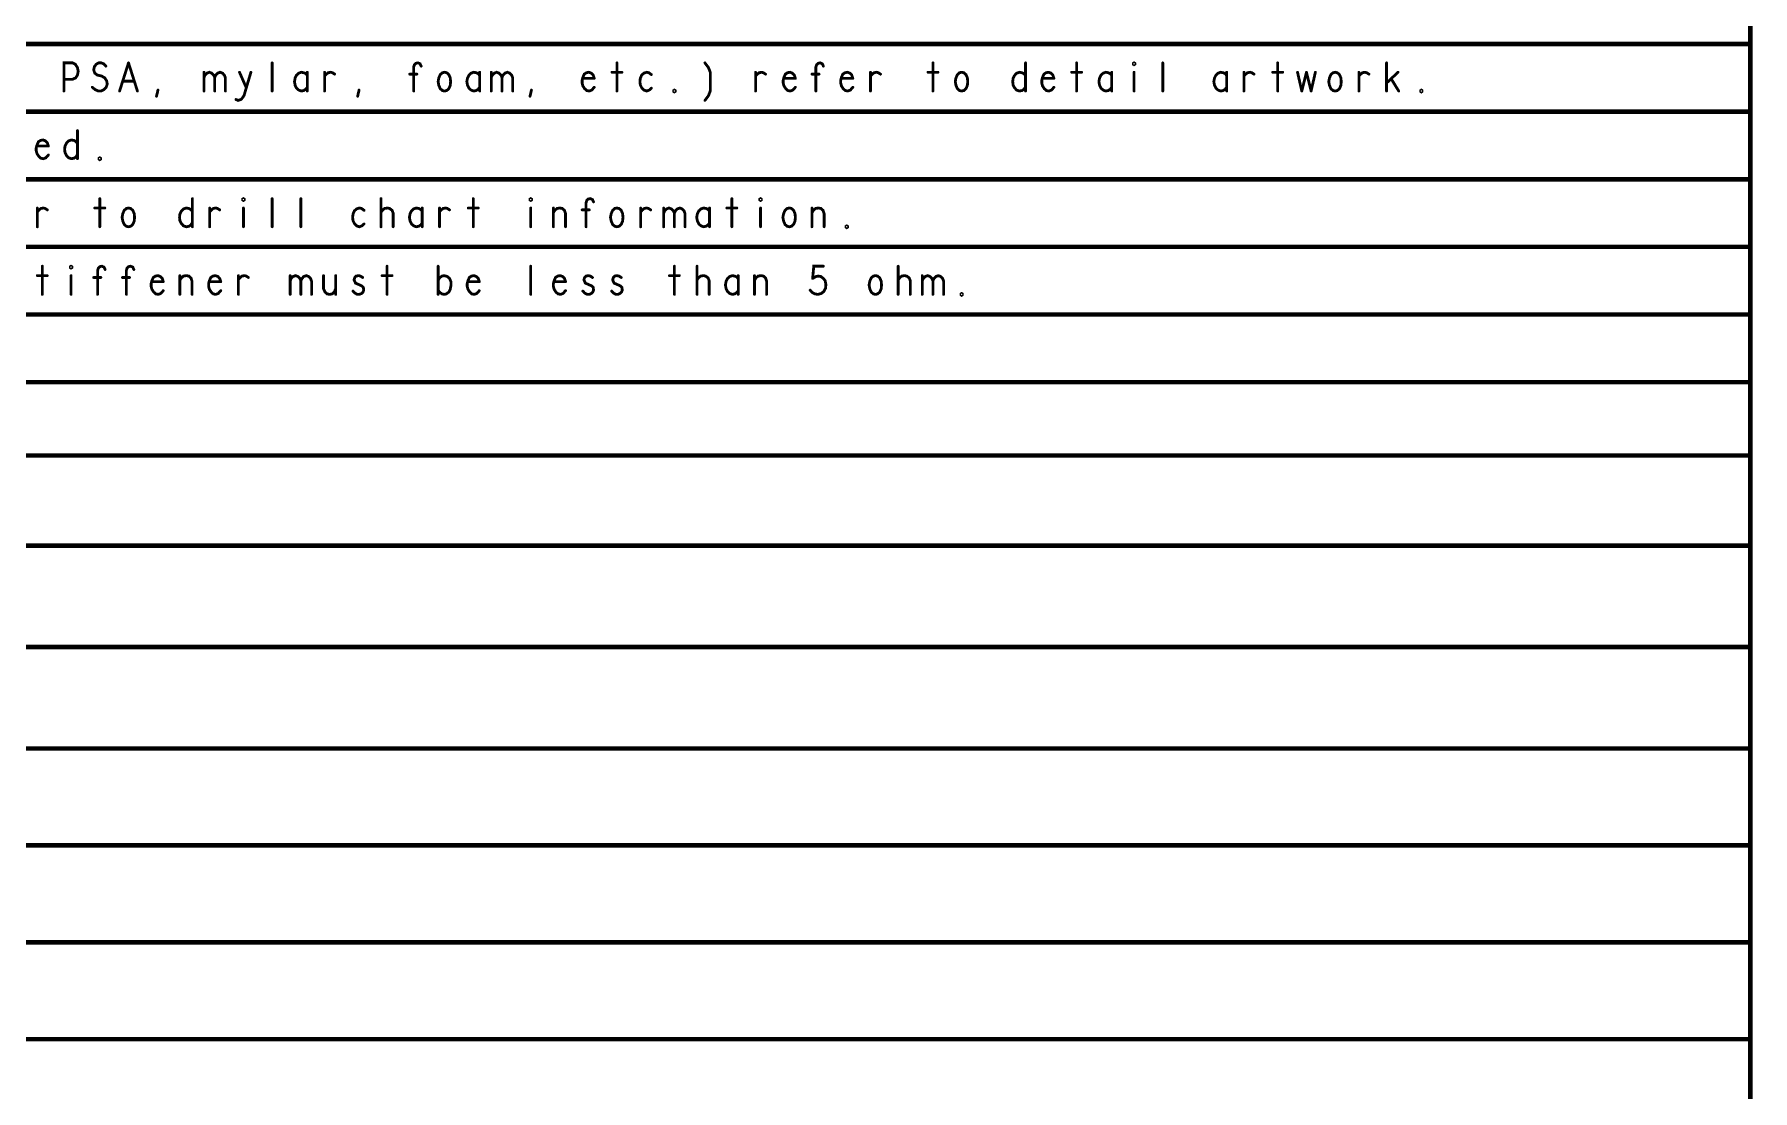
# Model space of a CAD drawing. Header units: millimetres. Extents: x 3362 to 3827, y -139 to 191.
# Drawn here: x 3442.3 to 3519.7, y -40.2 to 7.4 of the extents above; entities that cross this region are included whole.
import ezdxf

# ---------------------------------------------------------------- set-up
doc = ezdxf.new("R2010")
doc.units = ezdxf.units.MM
doc.header["$LTSCALE"] = 23.1
doc.layers.get('0').update_dxf_attribs({"linetype": 'CONTINUOUS'})

# ---------------------------------------------------------------- blocks, each defined once
blk = doc.blocks.new('PAD_R1')
at = {"const_width": 0.5}
blk.add_lwpolyline([(0.25, 0, 1), (-0.25, 0, 1)], format="xyb", close=True, dxfattribs=at)

msp = doc.modelspace()

# ---------------------------------------------------------------- linework, layer by layer
for points, const_width in [([(3393.105, 54.869), (3393.105, -98.436), (3519.633, -98.436), (3519.633, 54.869)], 0.203), ([(3393.124, 6.98), (3519.633, 6.98)], 0.203), ([(3443.594, 4.861), (3443.594, 6.131), (3443.98, 6.131), (3444.108, 6.068), (3444.205, 5.92), (3444.237, 5.75), (3444.205, 5.581), (3444.124, 5.454), (3443.98, 5.39), (3443.594, 5.39)], 0.127), ([(3444.873, 5.031), (3445.002, 4.925), (3445.146, 4.861), (3445.275, 4.861), (3445.404, 4.925), (3445.5, 5.031), (3445.549, 5.179), (3445.516, 5.327), (3445.436, 5.454), (3445.291, 5.539), (3445.098, 5.581), (3444.985, 5.666), (3444.937, 5.814), (3444.969, 5.962), (3445.05, 6.068), (3445.162, 6.131), (3445.275, 6.131), (3445.388, 6.089), (3445.484, 5.983)], 0.127), ([(3446.104, 4.861), (3446.506, 6.131)], 0.127), ([(3446.506, 6.131), (3446.908, 4.861)], 0.127), ([(3449.91, 5.475), (3449.958, 5.581), (3450.039, 5.666), (3450.151, 5.708), (3450.264, 5.666), (3450.344, 5.581), (3450.392, 5.475), (3450.392, 4.861)], 0.127), ([(3449.91, 4.861), (3449.91, 5.708)], 0.127), ([(3450.392, 5.475), (3450.441, 5.581), (3450.521, 5.666), (3450.634, 5.708), (3450.746, 5.666), (3450.827, 5.581), (3450.875, 5.454), (3450.875, 4.861)], 0.127), ([(3451.35, 4.48), (3451.446, 4.438), (3451.575, 4.48), (3451.655, 4.565), (3451.72, 4.671), (3451.817, 5.009), (3452.026, 5.708)], 0.127), ([(3451.511, 5.708), (3451.817, 5.009)], 0.127), ([(3452.983, 4.861), (3452.983, 6.131)], 0.127), ([(3454.568, 5.56), (3454.504, 5.644), (3454.407, 5.687), (3454.295, 5.708), (3454.182, 5.666), (3454.085, 5.581), (3454.021, 5.454), (3453.989, 5.285), (3454.021, 5.115), (3454.085, 4.988), (3454.182, 4.904), (3454.295, 4.861), (3454.407, 4.882), (3454.504, 4.946), (3454.568, 5.031)], 0.127), ([(3454.568, 4.861), (3454.568, 5.708)], 0.127), ([(3455.349, 5.539), (3455.429, 5.623), (3455.51, 5.687), (3455.622, 5.708), (3455.703, 5.687), (3455.799, 5.623)], 0.127), ([(3455.349, 4.861), (3455.349, 5.708)], 0.127), ([(3459.508, 5.623), (3459.187, 5.623)], 0.127), ([(3459.364, 4.861), (3459.364, 5.941), (3459.396, 6.047), (3459.46, 6.11), (3459.557, 6.131), (3459.653, 6.089), (3459.701, 5.983)], 0.127), ([(3462.34, 5.56), (3462.276, 5.644), (3462.18, 5.687), (3462.067, 5.708), (3461.954, 5.666), (3461.858, 5.581), (3461.794, 5.454), (3461.761, 5.285), (3461.794, 5.115), (3461.858, 4.988), (3461.954, 4.904), (3462.067, 4.861), (3462.18, 4.882), (3462.276, 4.946), (3462.34, 5.031)], 0.127), ([(3462.34, 4.861), (3462.34, 5.708)], 0.127), ([(3462.864, 5.475), (3462.912, 5.581), (3462.993, 5.666), (3463.105, 5.708), (3463.218, 5.666), (3463.298, 5.581), (3463.346, 5.475), (3463.346, 4.861)], 0.127), ([(3462.864, 4.861), (3462.864, 5.708)], 0.127), ([(3463.346, 5.475), (3463.395, 5.581), (3463.475, 5.666), (3463.588, 5.708), (3463.7, 5.666), (3463.781, 5.581), (3463.829, 5.454), (3463.829, 4.861)], 0.127), ([(3467.506, 5.433), (3467.458, 5.581), (3467.377, 5.666), (3467.265, 5.708), (3467.152, 5.687), (3467.055, 5.623), (3466.991, 5.475), (3466.959, 5.348), (3466.959, 5.221), (3466.991, 5.094), (3467.072, 4.967), (3467.168, 4.882), (3467.281, 4.861), (3467.393, 4.904), (3467.506, 5.031)], 0.127), ([(3466.991, 5.433), (3467.506, 5.433)], 0.127), ([(3468.303, 5.708), (3468.753, 5.708)], 0.127), ([(3468.528, 6.131), (3468.528, 4.861)], 0.127), ([(3470.081, 5.602), (3469.968, 5.687), (3469.872, 5.708), (3469.743, 5.666), (3469.646, 5.581), (3469.582, 5.433), (3469.566, 5.285), (3469.582, 5.136), (3469.646, 5.009), (3469.743, 4.904), (3469.872, 4.861), (3469.984, 4.904), (3470.081, 4.988)], 0.127), ([(3472.495, 4.438), (3472.655, 4.65), (3472.736, 4.861), (3472.736, 5.708), (3472.655, 5.92), (3472.495, 6.131)], 0.127), ([(3474.78, 5.539), (3474.86, 5.623), (3474.941, 5.687), (3475.053, 5.708), (3475.134, 5.687), (3475.23, 5.623)], 0.127), ([(3474.78, 4.861), (3474.78, 5.708)], 0.127), ([(3476.574, 5.433), (3476.526, 5.581), (3476.445, 5.666), (3476.333, 5.708), (3476.22, 5.687), (3476.123, 5.623), (3476.059, 5.475), (3476.027, 5.348), (3476.027, 5.221), (3476.059, 5.094), (3476.14, 4.967), (3476.236, 4.882), (3476.349, 4.861), (3476.461, 4.904), (3476.574, 5.031)], 0.127), ([(3476.059, 5.433), (3476.574, 5.433)], 0.127), ([(3477.644, 5.623), (3477.322, 5.623)], 0.127), ([(3477.499, 4.861), (3477.499, 5.941), (3477.531, 6.047), (3477.596, 6.11), (3477.692, 6.131), (3477.789, 6.089), (3477.837, 5.983)], 0.127), ([(3479.165, 5.433), (3479.116, 5.581), (3479.036, 5.666), (3478.923, 5.708), (3478.811, 5.687), (3478.714, 5.623), (3478.65, 5.475), (3478.618, 5.348), (3478.618, 5.221), (3478.65, 5.094), (3478.73, 4.967), (3478.827, 4.882), (3478.939, 4.861), (3479.052, 4.904), (3479.165, 5.031)], 0.127), ([(3478.65, 5.433), (3479.165, 5.433)], 0.127), ([(3479.961, 5.539), (3480.042, 5.623), (3480.122, 5.687), (3480.235, 5.708), (3480.315, 5.687), (3480.412, 5.623)], 0.127), ([(3479.961, 4.861), (3479.961, 5.708)], 0.127), ([(3482.552, 5.708), (3483.003, 5.708)], 0.127), ([(3482.777, 6.131), (3482.777, 4.861)], 0.127), ([(3486.953, 5.052), (3486.889, 4.946), (3486.792, 4.882), (3486.68, 4.861), (3486.551, 4.904), (3486.454, 5.009), (3486.39, 5.136), (3486.374, 5.285), (3486.39, 5.433), (3486.454, 5.56), (3486.551, 5.666), (3486.68, 5.708), (3486.792, 5.687), (3486.873, 5.644), (3486.953, 5.56)], 0.127), ([(3486.953, 6.131), (3486.953, 4.861)], 0.127), ([(3488.232, 5.433), (3488.184, 5.581), (3488.104, 5.666), (3487.991, 5.708), (3487.878, 5.687), (3487.782, 5.623), (3487.718, 5.475), (3487.685, 5.348), (3487.685, 5.221), (3487.718, 5.094), (3487.798, 4.967), (3487.895, 4.882), (3488.007, 4.861), (3488.12, 4.904), (3488.232, 5.031)], 0.127), ([(3487.718, 5.433), (3488.232, 5.433)], 0.127), ([(3489.029, 5.708), (3489.48, 5.708)], 0.127), ([(3489.254, 6.131), (3489.254, 4.861)], 0.127), ([(3490.839, 5.56), (3490.775, 5.644), (3490.679, 5.687), (3490.566, 5.708), (3490.453, 5.666), (3490.357, 5.581), (3490.292, 5.454), (3490.26, 5.285), (3490.292, 5.115), (3490.357, 4.988), (3490.453, 4.904), (3490.566, 4.861), (3490.679, 4.882), (3490.775, 4.946), (3490.839, 5.031)], 0.127), ([(3490.839, 4.861), (3490.839, 5.708)], 0.127), ([(3491.845, 5.708), (3491.845, 4.861)], 0.127), ([(3493.141, 4.861), (3493.141, 6.131)], 0.127), ([(3496.021, 5.56), (3495.957, 5.644), (3495.86, 5.687), (3495.747, 5.708), (3495.635, 5.666), (3495.538, 5.581), (3495.474, 5.454), (3495.442, 5.285), (3495.474, 5.115), (3495.538, 4.988), (3495.635, 4.904), (3495.747, 4.861), (3495.86, 4.882), (3495.957, 4.946), (3496.021, 5.031)], 0.127), ([(3496.021, 4.861), (3496.021, 5.708)], 0.127), ([(3496.801, 5.539), (3496.882, 5.623), (3496.962, 5.687), (3497.075, 5.708), (3497.156, 5.687), (3497.252, 5.623)], 0.127), ([(3496.801, 4.861), (3496.801, 5.708)], 0.127), ([(3498.097, 5.708), (3498.547, 5.708)], 0.127), ([(3498.322, 6.131), (3498.322, 4.861)], 0.127), ([(3499.215, 5.708), (3499.408, 4.861)], 0.127), ([(3499.408, 4.861), (3499.618, 5.708)], 0.127), ([(3499.618, 5.708), (3499.827, 4.861)], 0.127), ([(3499.827, 4.861), (3500.02, 5.708)], 0.127), ([(3501.983, 5.539), (3502.064, 5.623), (3502.144, 5.687), (3502.257, 5.708), (3502.337, 5.687), (3502.434, 5.623)], 0.127), ([(3501.983, 4.861), (3501.983, 5.708)], 0.127), ([(3503.23, 4.861), (3503.23, 6.131)], 0.127), ([(3503.745, 5.708), (3503.23, 5.221)], 0.127), ([(3503.439, 5.412), (3503.777, 4.861)], 0.127), ([(3446.763, 5.306), (3446.249, 5.306)], 0.127), ([(3447.769, 4.628), (3447.834, 4.904)], 0.127), ([(3456.837, 4.628), (3456.902, 4.904)], 0.127), ([(3464.609, 4.628), (3464.674, 4.904)], 0.127), ([(3393.124, 3.932), (3519.633, 3.932)], 0.203), ([(3444.205, 3.08), (3444.205, 1.81)], 0.127), ([(3442.893, 2.381), (3442.845, 2.529), (3442.765, 2.614), (3442.652, 2.656), (3442.539, 2.635), (3442.443, 2.572), (3442.379, 2.424), (3442.346, 2.297), (3442.346, 2.17), (3442.379, 2.043), (3442.459, 1.916), (3442.556, 1.831), (3442.668, 1.81), (3442.781, 1.852), (3442.893, 1.979)], 0.127), ([(3442.379, 2.381), (3442.893, 2.381)], 0.127), ([(3444.205, 2), (3444.141, 1.894), (3444.044, 1.831), (3443.931, 1.81), (3443.803, 1.852), (3443.706, 1.958), (3443.642, 2.085), (3443.626, 2.233), (3443.642, 2.381), (3443.706, 2.508), (3443.803, 2.614), (3443.931, 2.656), (3444.044, 2.635), (3444.124, 2.593), (3444.205, 2.508)], 0.127), ([(3393.124, 0.884), (3519.633, 0.884)], 0.203), ([(3445.211, 0.012), (3445.211, -1.258)], 0.127), ([(3449.386, 0.012), (3449.386, -1.258)], 0.127), ([(3452.983, -1.258), (3452.983, 0.012)], 0.127), ([(3454.279, -1.258), (3454.279, 0.012)], 0.127), ([(3457.891, -1.258), (3457.891, 0.012)], 0.127), ([(3462.051, 0.012), (3462.051, -1.258)], 0.127), ([(3467.136, -1.258), (3467.136, -0.179), (3467.168, -0.073), (3467.233, -0.009), (3467.329, 0.012), (3467.426, -0.031), (3467.474, -0.136)], 0.127), ([(3473.71, 0.012), (3473.71, -1.258)], 0.127), ([(3442.395, -0.581), (3442.475, -0.496), (3442.556, -0.433), (3442.668, -0.412), (3442.749, -0.433), (3442.845, -0.496)], 0.127), ([(3442.395, -1.258), (3442.395, -0.412)], 0.127), ([(3444.985, -0.412), (3445.436, -0.412)], 0.127), ([(3449.386, -1.068), (3449.322, -1.174), (3449.226, -1.237), (3449.113, -1.258), (3448.984, -1.216), (3448.888, -1.11), (3448.823, -0.983), (3448.807, -0.835), (3448.823, -0.687), (3448.888, -0.56), (3448.984, -0.454), (3449.113, -0.412), (3449.226, -0.433), (3449.306, -0.475), (3449.386, -0.56)], 0.127), ([(3450.167, -0.581), (3450.248, -0.496), (3450.328, -0.433), (3450.441, -0.412), (3450.521, -0.433), (3450.618, -0.496)], 0.127), ([(3450.167, -1.258), (3450.167, -0.412)], 0.127), ([(3451.688, -0.412), (3451.688, -1.258)], 0.127), ([(3457.127, -0.517), (3457.014, -0.433), (3456.918, -0.412), (3456.789, -0.454), (3456.692, -0.539), (3456.628, -0.687), (3456.612, -0.835), (3456.628, -0.983), (3456.692, -1.11), (3456.789, -1.216), (3456.918, -1.258), (3457.03, -1.216), (3457.127, -1.131)], 0.127), ([(3457.891, -0.602), (3457.972, -0.496), (3458.052, -0.433), (3458.181, -0.412), (3458.277, -0.433), (3458.39, -0.517), (3458.438, -0.644), (3458.438, -1.258)], 0.127), ([(3459.75, -0.56), (3459.685, -0.475), (3459.589, -0.433), (3459.476, -0.412), (3459.364, -0.454), (3459.267, -0.539), (3459.203, -0.666), (3459.171, -0.835), (3459.203, -1.004), (3459.267, -1.131), (3459.364, -1.216), (3459.476, -1.258), (3459.589, -1.237), (3459.685, -1.174), (3459.75, -1.089)], 0.127), ([(3459.75, -1.258), (3459.75, -0.412)], 0.127), ([(3460.53, -0.581), (3460.611, -0.496), (3460.691, -0.433), (3460.804, -0.412), (3460.884, -0.433), (3460.981, -0.496)], 0.127), ([(3460.53, -1.258), (3460.53, -0.412)], 0.127), ([(3461.826, -0.412), (3462.276, -0.412)], 0.127), ([(3464.642, -0.412), (3464.642, -1.258)], 0.127), ([(3465.664, -0.623), (3465.728, -0.517), (3465.825, -0.433), (3465.953, -0.412), (3466.066, -0.433), (3466.162, -0.517), (3466.211, -0.666), (3466.211, -1.258)], 0.127), ([(3465.664, -1.258), (3465.664, -0.412)], 0.127), ([(3467.281, -0.496), (3466.959, -0.496)], 0.127), ([(3469.598, -0.581), (3469.679, -0.496), (3469.759, -0.433), (3469.872, -0.412), (3469.952, -0.433), (3470.049, -0.496)], 0.127), ([(3469.598, -1.258), (3469.598, -0.412)], 0.127), ([(3470.636, -0.644), (3470.684, -0.539), (3470.765, -0.454), (3470.877, -0.412), (3470.99, -0.454), (3471.07, -0.539), (3471.119, -0.644), (3471.119, -1.258)], 0.127), ([(3470.636, -1.258), (3470.636, -0.412)], 0.127), ([(3471.119, -0.644), (3471.167, -0.539), (3471.248, -0.454), (3471.36, -0.412), (3471.473, -0.454), (3471.553, -0.539), (3471.601, -0.666), (3471.601, -1.258)], 0.127), ([(3472.704, -0.56), (3472.639, -0.475), (3472.543, -0.433), (3472.43, -0.412), (3472.318, -0.454), (3472.221, -0.539), (3472.157, -0.666), (3472.125, -0.835), (3472.157, -1.004), (3472.221, -1.131), (3472.318, -1.216), (3472.43, -1.258), (3472.543, -1.237), (3472.639, -1.174), (3472.704, -1.089)], 0.127), ([(3472.704, -1.258), (3472.704, -0.412)], 0.127), ([(3473.484, -0.412), (3473.935, -0.412)], 0.127), ([(3475.005, -0.412), (3475.005, -1.258)], 0.127), ([(3477.322, -0.623), (3477.387, -0.517), (3477.483, -0.433), (3477.612, -0.412), (3477.725, -0.433), (3477.821, -0.517), (3477.869, -0.666), (3477.869, -1.258)], 0.127), ([(3477.322, -1.258), (3477.322, -0.412)], 0.127), ([(3393.124, -2.164), (3519.633, -2.164)], 0.203), ([(3442.62, -3.036), (3442.62, -4.306)], 0.127), ([(3445.114, -4.306), (3445.114, -3.227), (3445.146, -3.121), (3445.211, -3.057), (3445.307, -3.036), (3445.404, -3.079), (3445.452, -3.184)], 0.127), ([(3446.41, -4.306), (3446.41, -3.227), (3446.442, -3.121), (3446.506, -3.057), (3446.603, -3.036), (3446.699, -3.079), (3446.747, -3.184)], 0.127), ([(3458.165, -3.036), (3458.165, -4.306)], 0.127), ([(3460.466, -4.306), (3460.466, -3.036)], 0.127), ([(3464.642, -4.306), (3464.642, -3.036)], 0.127), ([(3471.119, -3.036), (3471.119, -4.306)], 0.127), ([(3472.141, -4.306), (3472.141, -3.036)], 0.127), ([(3477.354, -3.587), (3477.403, -3.036), (3477.837, -3.036)], 0.127), ([(3481.208, -4.306), (3481.208, -3.036)], 0.127), ([(3442.395, -3.46), (3442.845, -3.46)], 0.127), ([(3443.915, -3.46), (3443.915, -4.306)], 0.127), ([(3445.259, -3.544), (3444.937, -3.544)], 0.127), ([(3446.554, -3.544), (3446.233, -3.544)], 0.127), ([(3448.075, -3.735), (3448.027, -3.587), (3447.946, -3.502), (3447.834, -3.46), (3447.721, -3.481), (3447.624, -3.544), (3447.56, -3.692), (3447.528, -3.819), (3447.528, -3.946), (3447.56, -4.073), (3447.641, -4.2), (3447.737, -4.285), (3447.85, -4.306), (3447.962, -4.264), (3448.075, -4.137)], 0.127), ([(3447.56, -3.735), (3448.075, -3.735)], 0.127), ([(3448.823, -3.671), (3448.888, -3.565), (3448.984, -3.481), (3449.113, -3.46), (3449.226, -3.481), (3449.322, -3.565), (3449.37, -3.714), (3449.37, -4.306)], 0.127), ([(3448.823, -4.306), (3448.823, -3.46)], 0.127), ([(3450.666, -3.735), (3450.618, -3.587), (3450.537, -3.502), (3450.425, -3.46), (3450.312, -3.481), (3450.215, -3.544), (3450.151, -3.692), (3450.119, -3.819), (3450.119, -3.946), (3450.151, -4.073), (3450.232, -4.2), (3450.328, -4.285), (3450.441, -4.306), (3450.553, -4.264), (3450.666, -4.137)], 0.127), ([(3450.151, -3.735), (3450.666, -3.735)], 0.127), ([(3451.462, -3.629), (3451.543, -3.544), (3451.623, -3.481), (3451.736, -3.46), (3451.817, -3.481), (3451.913, -3.544)], 0.127), ([(3451.462, -4.306), (3451.462, -3.46)], 0.127), ([(3453.796, -3.692), (3453.844, -3.587), (3453.925, -3.502), (3454.037, -3.46), (3454.15, -3.502), (3454.23, -3.587), (3454.279, -3.692), (3454.279, -4.306)], 0.127), ([(3453.796, -4.306), (3453.796, -3.46)], 0.127), ([(3454.279, -3.692), (3454.327, -3.587), (3454.407, -3.502), (3454.52, -3.46), (3454.632, -3.502), (3454.713, -3.587), (3454.761, -3.714), (3454.761, -4.306)], 0.127), ([(3455.3, -3.46), (3455.3, -4.052), (3455.365, -4.2), (3455.461, -4.285), (3455.574, -4.306), (3455.686, -4.285), (3455.783, -4.2), (3455.847, -4.052)], 0.127), ([(3455.847, -4.306), (3455.847, -3.46)], 0.127), ([(3456.628, -4.158), (3456.709, -4.243), (3456.821, -4.306), (3456.918, -4.306), (3457.014, -4.264), (3457.078, -4.2), (3457.111, -4.116), (3457.095, -3.989), (3457.03, -3.925), (3456.741, -3.798), (3456.676, -3.65), (3456.709, -3.544), (3456.773, -3.481), (3456.869, -3.46), (3456.966, -3.481), (3457.062, -3.544)], 0.127), ([(3457.939, -3.46), (3458.39, -3.46)], 0.127), ([(3460.466, -3.671), (3460.546, -3.544), (3460.643, -3.481), (3460.74, -3.46), (3460.884, -3.502), (3460.981, -3.587), (3461.045, -3.735), (3461.045, -3.904), (3461.013, -4.073), (3460.949, -4.2), (3460.836, -4.285), (3460.74, -4.306), (3460.643, -4.285), (3460.546, -4.222), (3460.466, -4.116)], 0.127), ([(3462.324, -3.735), (3462.276, -3.587), (3462.196, -3.502), (3462.083, -3.46), (3461.97, -3.481), (3461.874, -3.544), (3461.81, -3.692), (3461.777, -3.819), (3461.777, -3.946), (3461.81, -4.073), (3461.89, -4.2), (3461.987, -4.285), (3462.099, -4.306), (3462.212, -4.264), (3462.324, -4.137)], 0.127), ([(3461.81, -3.735), (3462.324, -3.735)], 0.127), ([(3466.211, -3.735), (3466.162, -3.587), (3466.082, -3.502), (3465.969, -3.46), (3465.857, -3.481), (3465.76, -3.544), (3465.696, -3.692), (3465.664, -3.819), (3465.664, -3.946), (3465.696, -4.073), (3465.776, -4.2), (3465.873, -4.285), (3465.985, -4.306), (3466.098, -4.264), (3466.211, -4.137)], 0.127), ([(3465.696, -3.735), (3466.211, -3.735)], 0.127), ([(3466.991, -4.158), (3467.072, -4.243), (3467.184, -4.306), (3467.281, -4.306), (3467.377, -4.264), (3467.442, -4.2), (3467.474, -4.116), (3467.458, -3.989), (3467.393, -3.925), (3467.104, -3.798), (3467.039, -3.65), (3467.072, -3.544), (3467.136, -3.481), (3467.233, -3.46), (3467.329, -3.481), (3467.426, -3.544)], 0.127), ([(3468.287, -4.158), (3468.367, -4.243), (3468.48, -4.306), (3468.576, -4.306), (3468.673, -4.264), (3468.737, -4.2), (3468.769, -4.116), (3468.753, -3.989), (3468.689, -3.925), (3468.399, -3.798), (3468.335, -3.65), (3468.367, -3.544), (3468.431, -3.481), (3468.528, -3.46), (3468.624, -3.481), (3468.721, -3.544)], 0.127), ([(3470.893, -3.46), (3471.344, -3.46)], 0.127), ([(3472.141, -3.65), (3472.221, -3.544), (3472.302, -3.481), (3472.43, -3.46), (3472.527, -3.481), (3472.639, -3.565), (3472.688, -3.692), (3472.688, -4.306)], 0.127), ([(3473.999, -3.608), (3473.935, -3.523), (3473.838, -3.481), (3473.726, -3.46), (3473.613, -3.502), (3473.516, -3.587), (3473.452, -3.714), (3473.42, -3.883), (3473.452, -4.052), (3473.516, -4.179), (3473.613, -4.264), (3473.726, -4.306), (3473.838, -4.285), (3473.935, -4.222), (3473.999, -4.137)], 0.127), ([(3473.999, -4.306), (3473.999, -3.46)], 0.127), ([(3474.731, -3.671), (3474.796, -3.565), (3474.892, -3.481), (3475.021, -3.46), (3475.134, -3.481), (3475.23, -3.565), (3475.278, -3.714), (3475.278, -4.306)], 0.127), ([(3474.731, -4.306), (3474.731, -3.46)], 0.127), ([(3477.242, -4.116), (3477.338, -4.222), (3477.451, -4.285), (3477.596, -4.306), (3477.741, -4.264), (3477.853, -4.179), (3477.934, -4.031), (3477.95, -3.862), (3477.918, -3.692), (3477.837, -3.587), (3477.725, -3.502), (3477.612, -3.481), (3477.499, -3.502), (3477.354, -3.587)], 0.127), ([(3481.208, -3.65), (3481.289, -3.544), (3481.369, -3.481), (3481.498, -3.46), (3481.594, -3.481), (3481.707, -3.565), (3481.755, -3.692), (3481.755, -4.306)], 0.127), ([(3482.295, -3.692), (3482.343, -3.587), (3482.424, -3.502), (3482.536, -3.46), (3482.649, -3.502), (3482.729, -3.587), (3482.777, -3.692), (3482.777, -4.306)], 0.127), ([(3482.295, -4.306), (3482.295, -3.46)], 0.127), ([(3482.777, -3.692), (3482.826, -3.587), (3482.906, -3.502), (3483.019, -3.46), (3483.131, -3.502), (3483.212, -3.587), (3483.26, -3.714), (3483.26, -4.306)], 0.127), ([(3393.124, -5.212), (3519.633, -5.212)], 0.203), ([(3393.124, -8.26), (3519.633, -8.26)], 0.203), ([(3393.125, -11.569), (3519.634, -11.569)], 0.203), ([(3393.125, -15.633), (3519.634, -15.633)], 0.203), ([(3393.125, -20.205), (3519.634, -20.205)], 0.203), ([(3393.125, -24.777), (3519.634, -24.777)], 0.203), ([(3393.125, -29.145), (3519.634, -29.145)], 0.203), ([(3393.125, -33.514), (3519.634, -33.514)], 0.203), ([(3393.125, -37.883), (3519.634, -37.883)], 0.203)]:
    msp.add_lwpolyline(points, dxfattribs=dict(const_width=const_width))
at = {"const_width": 0.127}
for points in [[(3491.845, 6.047), (3491.813, 6.068), (3491.813, 6.11), (3491.845, 6.131), (3491.877, 6.11), (3491.877, 6.068)], [(3460.756, 4.861), (3460.659, 4.882), (3460.562, 4.967), (3460.498, 5.115), (3460.466, 5.285), (3460.498, 5.454), (3460.562, 5.602), (3460.659, 5.687), (3460.756, 5.708), (3460.852, 5.687), (3460.949, 5.602), (3461.013, 5.454), (3461.029, 5.285), (3461.013, 5.115), (3460.949, 4.967), (3460.852, 4.882)], [(3484.073, 4.861), (3483.976, 4.882), (3483.88, 4.967), (3483.815, 5.115), (3483.783, 5.285), (3483.815, 5.454), (3483.88, 5.602), (3483.976, 5.687), (3484.073, 5.708), (3484.169, 5.687), (3484.266, 5.602), (3484.33, 5.454), (3484.346, 5.285), (3484.33, 5.115), (3484.266, 4.967), (3484.169, 4.882)], [(3500.913, 4.861), (3500.816, 4.882), (3500.72, 4.967), (3500.656, 5.115), (3500.623, 5.285), (3500.656, 5.454), (3500.72, 5.602), (3500.816, 5.687), (3500.913, 5.708), (3501.009, 5.687), (3501.106, 5.602), (3501.17, 5.454), (3501.186, 5.285), (3501.17, 5.115), (3501.106, 4.967), (3501.009, 4.882)], [(3471.119, 4.819), (3471.086, 4.84), (3471.086, 4.882), (3471.119, 4.904), (3471.151, 4.882), (3471.151, 4.84)], [(3504.799, 4.819), (3504.767, 4.84), (3504.767, 4.882), (3504.799, 4.904), (3504.831, 4.882), (3504.831, 4.84)], [(3445.211, 1.767), (3445.178, 1.789), (3445.178, 1.831), (3445.211, 1.852), (3445.243, 1.831), (3445.243, 1.789)], [(3451.688, -0.073), (3451.655, -0.052), (3451.655, -0.009), (3451.688, 0.012), (3451.72, -0.009), (3451.72, -0.052)], [(3464.642, -0.073), (3464.609, -0.052), (3464.609, -0.009), (3464.642, 0.012), (3464.674, -0.009), (3464.674, -0.052)], [(3475.005, -0.073), (3474.973, -0.052), (3474.973, -0.009), (3475.005, 0.012), (3475.037, -0.009), (3475.037, -0.052)], [(3446.506, -1.258), (3446.41, -1.237), (3446.313, -1.152), (3446.249, -1.004), (3446.217, -0.835), (3446.249, -0.666), (3446.313, -0.517), (3446.41, -0.433), (3446.506, -0.412), (3446.603, -0.433), (3446.699, -0.517), (3446.763, -0.666), (3446.78, -0.835), (3446.763, -1.004), (3446.699, -1.152), (3446.603, -1.237)], [(3468.528, -1.258), (3468.431, -1.237), (3468.335, -1.152), (3468.271, -1.004), (3468.238, -0.835), (3468.271, -0.666), (3468.335, -0.517), (3468.431, -0.433), (3468.528, -0.412), (3468.624, -0.433), (3468.721, -0.517), (3468.785, -0.666), (3468.801, -0.835), (3468.785, -1.004), (3468.721, -1.152), (3468.624, -1.237)], [(3476.3, -1.258), (3476.204, -1.237), (3476.107, -1.152), (3476.043, -1.004), (3476.011, -0.835), (3476.043, -0.666), (3476.107, -0.517), (3476.204, -0.433), (3476.3, -0.412), (3476.397, -0.433), (3476.493, -0.517), (3476.558, -0.666), (3476.574, -0.835), (3476.558, -1.004), (3476.493, -1.152), (3476.397, -1.237)], [(3478.891, -1.301), (3478.859, -1.279), (3478.859, -1.237), (3478.891, -1.216), (3478.923, -1.237), (3478.923, -1.279)], [(3443.915, -3.121), (3443.883, -3.1), (3443.883, -3.057), (3443.915, -3.036), (3443.948, -3.057), (3443.948, -3.1)], [(3480.187, -4.306), (3480.09, -4.285), (3479.993, -4.2), (3479.929, -4.052), (3479.897, -3.883), (3479.929, -3.714), (3479.993, -3.565), (3480.09, -3.481), (3480.187, -3.46), (3480.283, -3.481), (3480.38, -3.565), (3480.444, -3.714), (3480.46, -3.883), (3480.444, -4.052), (3480.38, -4.2), (3480.283, -4.285)], [(3484.073, -4.349), (3484.04, -4.327), (3484.04, -4.285), (3484.073, -4.264), (3484.105, -4.285), (3484.105, -4.327)]]:
    msp.add_lwpolyline(points, close=True, dxfattribs=at)

# ---------------------------------------------------------------- block references
for p, xscale, yscale in [((3519.633, 6.98), 0.2032, 0.2032), ((3443.594, 5.39), 0.127, 0.127), ((3445.484, 5.983), 0.127, 0.127), ((3446.506, 6.131), 0.127, 0.127), ((3446.506, 6.131), 0.127, 0.127), ((3449.91, 5.708), 0.127, 0.127), ((3449.91, 5.475), 0.127, 0.127), ((3450.392, 5.475), 0.127, 0.127), ((3451.511, 5.708), 0.127, 0.127), ((3452.026, 5.708), 0.127, 0.127), ((3452.983, 6.131), 0.127, 0.127), ((3454.568, 5.708), 0.127, 0.127), ((3454.568, 5.56), 0.127, 0.127), ((3455.349, 5.708), 0.127, 0.127), ((3455.349, 5.539), 0.127, 0.127), ((3455.799, 5.623), 0.127, 0.127), ((3459.187, 5.623), 0.127, 0.127), ((3459.508, 5.623), 0.127, 0.127), ((3459.701, 5.983), 0.127, 0.127), ((3462.34, 5.708), 0.127, 0.127), ((3462.34, 5.56), 0.127, 0.127), ((3462.864, 5.708), 0.127, 0.127), ((3462.864, 5.475), 0.127, 0.127), ((3463.346, 5.475), 0.127, 0.127), ((3466.991, 5.433), 0.127, 0.127), ((3467.506, 5.433), 0.127, 0.127), ((3467.506, 5.433), 0.127, 0.127), ((3468.303, 5.708), 0.127, 0.127), ((3468.528, 6.131), 0.127, 0.127), ((3468.753, 5.708), 0.127, 0.127), ((3470.081, 5.602), 0.127, 0.127), ((3472.495, 6.131), 0.127, 0.127), ((3474.78, 5.708), 0.127, 0.127), ((3474.78, 5.539), 0.127, 0.127), ((3475.23, 5.623), 0.127, 0.127), ((3476.059, 5.433), 0.127, 0.127), ((3476.574, 5.433), 0.127, 0.127), ((3476.574, 5.433), 0.127, 0.127), ((3477.322, 5.623), 0.127, 0.127), ((3477.644, 5.623), 0.127, 0.127), ((3477.837, 5.983), 0.127, 0.127), ((3478.65, 5.433), 0.127, 0.127), ((3479.165, 5.433), 0.127, 0.127), ((3479.165, 5.433), 0.127, 0.127), ((3479.961, 5.708), 0.127, 0.127), ((3479.961, 5.539), 0.127, 0.127), ((3480.412, 5.623), 0.127, 0.127), ((3482.552, 5.708), 0.127, 0.127), ((3482.777, 6.131), 0.127, 0.127), ((3483.003, 5.708), 0.127, 0.127), ((3486.953, 6.131), 0.127, 0.127), ((3486.953, 5.56), 0.127, 0.127), ((3487.718, 5.433), 0.127, 0.127), ((3488.232, 5.433), 0.127, 0.127), ((3488.232, 5.433), 0.127, 0.127), ((3489.029, 5.708), 0.127, 0.127), ((3489.254, 6.131), 0.127, 0.127), ((3489.48, 5.708), 0.127, 0.127), ((3490.839, 5.708), 0.127, 0.127), ((3490.839, 5.56), 0.127, 0.127), ((3491.845, 5.708), 0.127, 0.127), ((3493.141, 6.131), 0.127, 0.127), ((3496.021, 5.708), 0.127, 0.127), ((3496.021, 5.56), 0.127, 0.127), ((3496.801, 5.708), 0.127, 0.127), ((3496.801, 5.539), 0.127, 0.127), ((3497.252, 5.623), 0.127, 0.127), ((3498.097, 5.708), 0.127, 0.127), ((3498.322, 6.131), 0.127, 0.127), ((3498.547, 5.708), 0.127, 0.127), ((3499.215, 5.708), 0.127, 0.127), ((3499.618, 5.708), 0.127, 0.127), ((3499.618, 5.708), 0.127, 0.127), ((3500.02, 5.708), 0.127, 0.127), ((3501.983, 5.708), 0.127, 0.127), ((3501.983, 5.539), 0.127, 0.127), ((3502.434, 5.623), 0.127, 0.127), ((3503.23, 6.131), 0.127, 0.127), ((3503.439, 5.412), 0.127, 0.127), ((3503.745, 5.708), 0.127, 0.127), ((3443.594, 4.861), 0.127, 0.127), ((3444.873, 5.031), 0.127, 0.127), ((3446.104, 4.861), 0.127, 0.127), ((3446.249, 5.306), 0.127, 0.127), ((3446.763, 5.306), 0.127, 0.127), ((3446.908, 4.861), 0.127, 0.127), ((3447.769, 4.628), 0.127, 0.127), ((3447.834, 4.904), 0.127, 0.127), ((3449.91, 4.861), 0.127, 0.127), ((3450.392, 4.861), 0.127, 0.127), ((3450.875, 4.861), 0.127, 0.127), ((3451.817, 5.009), 0.127, 0.127), ((3452.983, 4.861), 0.127, 0.127), ((3454.568, 5.031), 0.127, 0.127), ((3454.568, 4.861), 0.127, 0.127), ((3455.349, 4.861), 0.127, 0.127), ((3456.837, 4.628), 0.127, 0.127), ((3456.902, 4.904), 0.127, 0.127), ((3459.364, 4.861), 0.127, 0.127), ((3462.34, 5.031), 0.127, 0.127), ((3462.34, 4.861), 0.127, 0.127), ((3462.864, 4.861), 0.127, 0.127), ((3463.346, 4.861), 0.127, 0.127), ((3463.829, 4.861), 0.127, 0.127), ((3464.609, 4.628), 0.127, 0.127), ((3464.674, 4.904), 0.127, 0.127), ((3467.506, 5.031), 0.127, 0.127), ((3468.528, 4.861), 0.127, 0.127), ((3470.081, 4.988), 0.127, 0.127), ((3474.78, 4.861), 0.127, 0.127), ((3476.574, 5.031), 0.127, 0.127), ((3477.499, 4.861), 0.127, 0.127), ((3479.165, 5.031), 0.127, 0.127), ((3479.961, 4.861), 0.127, 0.127), ((3482.777, 4.861), 0.127, 0.127), ((3486.953, 5.052), 0.127, 0.127), ((3486.953, 4.861), 0.127, 0.127), ((3488.232, 5.031), 0.127, 0.127), ((3489.254, 4.861), 0.127, 0.127), ((3490.839, 5.031), 0.127, 0.127), ((3490.839, 4.861), 0.127, 0.127), ((3491.845, 4.861), 0.127, 0.127), ((3493.141, 4.861), 0.127, 0.127), ((3496.021, 5.031), 0.127, 0.127), ((3496.021, 4.861), 0.127, 0.127), ((3496.801, 4.861), 0.127, 0.127), ((3498.322, 4.861), 0.127, 0.127), ((3499.408, 4.861), 0.127, 0.127), ((3499.408, 4.861), 0.127, 0.127), ((3499.827, 4.861), 0.127, 0.127), ((3499.827, 4.861), 0.127, 0.127), ((3501.983, 4.861), 0.127, 0.127), ((3503.23, 5.221), 0.127, 0.127), ((3503.23, 4.861), 0.127, 0.127), ((3503.777, 4.861), 0.127, 0.127), ((3451.35, 4.48), 0.127, 0.127), ((3472.495, 4.438), 0.127, 0.127), ((3519.633, 3.932), 0.2032, 0.2032), ((3444.205, 3.08), 0.127, 0.127), ((3442.379, 2.381), 0.127, 0.127), ((3442.893, 2.381), 0.127, 0.127), ((3442.893, 2.381), 0.127, 0.127), ((3444.205, 2.508), 0.127, 0.127), ((3442.893, 1.979), 0.127, 0.127), ((3444.205, 2), 0.127, 0.127), ((3444.205, 1.81), 0.127, 0.127), ((3519.633, 0.884), 0.2032, 0.2032), ((3445.211, 0.012), 0.127, 0.127), ((3449.386, 0.012), 0.127, 0.127), ((3452.983, 0.012), 0.127, 0.127), ((3454.279, 0.012), 0.127, 0.127), ((3457.891, 0.012), 0.127, 0.127), ((3462.051, 0.012), 0.127, 0.127), ((3473.71, 0.012), 0.127, 0.127), ((3442.395, -0.412), 0.127, 0.127), ((3442.395, -0.581), 0.127, 0.127), ((3442.845, -0.496), 0.127, 0.127), ((3444.985, -0.412), 0.127, 0.127), ((3445.436, -0.412), 0.127, 0.127), ((3449.386, -0.56), 0.127, 0.127), ((3450.167, -0.412), 0.127, 0.127), ((3450.167, -0.581), 0.127, 0.127), ((3450.618, -0.496), 0.127, 0.127), ((3451.688, -0.412), 0.127, 0.127), ((3457.127, -0.517), 0.127, 0.127), ((3457.891, -0.602), 0.127, 0.127), ((3459.75, -0.412), 0.127, 0.127), ((3459.75, -0.56), 0.127, 0.127), ((3460.53, -0.412), 0.127, 0.127), ((3460.53, -0.581), 0.127, 0.127), ((3460.981, -0.496), 0.127, 0.127), ((3461.826, -0.412), 0.127, 0.127), ((3462.276, -0.412), 0.127, 0.127), ((3464.642, -0.412), 0.127, 0.127), ((3465.664, -0.412), 0.127, 0.127), ((3465.664, -0.623), 0.127, 0.127), ((3466.959, -0.496), 0.127, 0.127), ((3467.281, -0.496), 0.127, 0.127), ((3467.474, -0.136), 0.127, 0.127), ((3469.598, -0.412), 0.127, 0.127), ((3469.598, -0.581), 0.127, 0.127), ((3470.049, -0.496), 0.127, 0.127), ((3470.636, -0.412), 0.127, 0.127), ((3470.636, -0.644), 0.127, 0.127), ((3471.119, -0.644), 0.127, 0.127), ((3472.704, -0.412), 0.127, 0.127), ((3472.704, -0.56), 0.127, 0.127), ((3473.484, -0.412), 0.127, 0.127), ((3473.935, -0.412), 0.127, 0.127), ((3475.005, -0.412), 0.127, 0.127), ((3477.322, -0.412), 0.127, 0.127), ((3477.322, -0.623), 0.127, 0.127), ((3442.395, -1.258), 0.127, 0.127), ((3445.211, -1.258), 0.127, 0.127), ((3449.386, -1.068), 0.127, 0.127), ((3449.386, -1.258), 0.127, 0.127), ((3450.167, -1.258), 0.127, 0.127), ((3451.688, -1.258), 0.127, 0.127), ((3452.983, -1.258), 0.127, 0.127), ((3454.279, -1.258), 0.127, 0.127), ((3457.127, -1.131), 0.127, 0.127), ((3457.891, -1.258), 0.127, 0.127), ((3458.438, -1.258), 0.127, 0.127), ((3459.75, -1.089), 0.127, 0.127), ((3459.75, -1.258), 0.127, 0.127), ((3460.53, -1.258), 0.127, 0.127), ((3462.051, -1.258), 0.127, 0.127), ((3464.642, -1.258), 0.127, 0.127), ((3465.664, -1.258), 0.127, 0.127), ((3466.211, -1.258), 0.127, 0.127), ((3467.136, -1.258), 0.127, 0.127), ((3469.598, -1.258), 0.127, 0.127), ((3470.636, -1.258), 0.127, 0.127), ((3471.119, -1.258), 0.127, 0.127), ((3471.601, -1.258), 0.127, 0.127), ((3472.704, -1.089), 0.127, 0.127), ((3472.704, -1.258), 0.127, 0.127), ((3473.71, -1.258), 0.127, 0.127), ((3475.005, -1.258), 0.127, 0.127), ((3477.322, -1.258), 0.127, 0.127), ((3477.869, -1.258), 0.127, 0.127), ((3519.633, -2.164), 0.2032, 0.2032), ((3442.62, -3.036), 0.127, 0.127), ((3458.165, -3.036), 0.127, 0.127), ((3460.466, -3.036), 0.127, 0.127), ((3464.642, -3.036), 0.127, 0.127), ((3471.119, -3.036), 0.127, 0.127), ((3472.141, -3.036), 0.127, 0.127), ((3477.837, -3.036), 0.127, 0.127), ((3481.208, -3.036), 0.127, 0.127), ((3442.395, -3.46), 0.127, 0.127), ((3442.845, -3.46), 0.127, 0.127), ((3443.915, -3.46), 0.127, 0.127), ((3444.937, -3.544), 0.127, 0.127), ((3445.259, -3.544), 0.127, 0.127), ((3445.452, -3.184), 0.127, 0.127), ((3446.233, -3.544), 0.127, 0.127), ((3446.554, -3.544), 0.127, 0.127), ((3446.747, -3.184), 0.127, 0.127), ((3447.56, -3.735), 0.127, 0.127), ((3448.075, -3.735), 0.127, 0.127), ((3448.075, -3.735), 0.127, 0.127), ((3448.823, -3.46), 0.127, 0.127), ((3448.823, -3.671), 0.127, 0.127), ((3450.151, -3.735), 0.127, 0.127), ((3450.666, -3.735), 0.127, 0.127), ((3450.666, -3.735), 0.127, 0.127), ((3451.462, -3.46), 0.127, 0.127), ((3451.462, -3.629), 0.127, 0.127), ((3451.913, -3.544), 0.127, 0.127), ((3453.796, -3.46), 0.127, 0.127), ((3453.796, -3.692), 0.127, 0.127), ((3454.279, -3.692), 0.127, 0.127), ((3455.3, -3.46), 0.127, 0.127), ((3455.847, -3.46), 0.127, 0.127), ((3457.062, -3.544), 0.127, 0.127), ((3457.939, -3.46), 0.127, 0.127), ((3458.39, -3.46), 0.127, 0.127), ((3460.466, -3.671), 0.127, 0.127), ((3461.81, -3.735), 0.127, 0.127), ((3462.324, -3.735), 0.127, 0.127), ((3462.324, -3.735), 0.127, 0.127), ((3465.696, -3.735), 0.127, 0.127), ((3466.211, -3.735), 0.127, 0.127), ((3466.211, -3.735), 0.127, 0.127), ((3467.426, -3.544), 0.127, 0.127), ((3468.721, -3.544), 0.127, 0.127), ((3470.893, -3.46), 0.127, 0.127), ((3471.344, -3.46), 0.127, 0.127), ((3472.141, -3.65), 0.127, 0.127), ((3473.999, -3.46), 0.127, 0.127), ((3473.999, -3.608), 0.127, 0.127), ((3474.731, -3.46), 0.127, 0.127), ((3474.731, -3.671), 0.127, 0.127), ((3477.354, -3.587), 0.127, 0.127), ((3477.354, -3.587), 0.127, 0.127), ((3481.208, -3.65), 0.127, 0.127), ((3482.295, -3.46), 0.127, 0.127), ((3482.295, -3.692), 0.127, 0.127), ((3482.777, -3.692), 0.127, 0.127), ((3442.62, -4.306), 0.127, 0.127), ((3443.915, -4.306), 0.127, 0.127), ((3445.114, -4.306), 0.127, 0.127), ((3446.41, -4.306), 0.127, 0.127), ((3448.075, -4.137), 0.127, 0.127), ((3448.823, -4.306), 0.127, 0.127), ((3449.37, -4.306), 0.127, 0.127), ((3450.666, -4.137), 0.127, 0.127), ((3451.462, -4.306), 0.127, 0.127), ((3453.796, -4.306), 0.127, 0.127), ((3454.279, -4.306), 0.127, 0.127), ((3454.761, -4.306), 0.127, 0.127), ((3455.847, -4.052), 0.127, 0.127), ((3455.847, -4.306), 0.127, 0.127), ((3456.628, -4.158), 0.127, 0.127), ((3458.165, -4.306), 0.127, 0.127), ((3460.466, -4.116), 0.127, 0.127), ((3460.466, -4.306), 0.127, 0.127), ((3462.324, -4.137), 0.127, 0.127), ((3464.642, -4.306), 0.127, 0.127), ((3466.211, -4.137), 0.127, 0.127), ((3466.991, -4.158), 0.127, 0.127), ((3468.287, -4.158), 0.127, 0.127), ((3471.119, -4.306), 0.127, 0.127), ((3472.141, -4.306), 0.127, 0.127), ((3472.688, -4.306), 0.127, 0.127), ((3473.999, -4.137), 0.127, 0.127), ((3473.999, -4.306), 0.127, 0.127), ((3474.731, -4.306), 0.127, 0.127), ((3475.278, -4.306), 0.127, 0.127), ((3477.242, -4.116), 0.127, 0.127), ((3481.208, -4.306), 0.127, 0.127), ((3481.755, -4.306), 0.127, 0.127), ((3482.295, -4.306), 0.127, 0.127), ((3482.777, -4.306), 0.127, 0.127), ((3483.26, -4.306), 0.127, 0.127), ((3519.633, -5.212), 0.2032, 0.2032), ((3519.633, -8.26), 0.2032, 0.2032), ((3519.634, -11.569), 0.2032, 0.2032), ((3519.634, -15.633), 0.2032, 0.2032), ((3519.634, -20.205), 0.2032, 0.2032), ((3519.634, -24.777), 0.2032, 0.2032), ((3519.634, -29.145), 0.2032, 0.2032), ((3519.634, -33.514), 0.2032, 0.2032), ((3519.634, -37.883), 0.2032, 0.2032)]:
    msp.add_blockref('PAD_R1', p, dxfattribs=dict(xscale=xscale, yscale=yscale))

doc.saveas('drawing.dxf')
